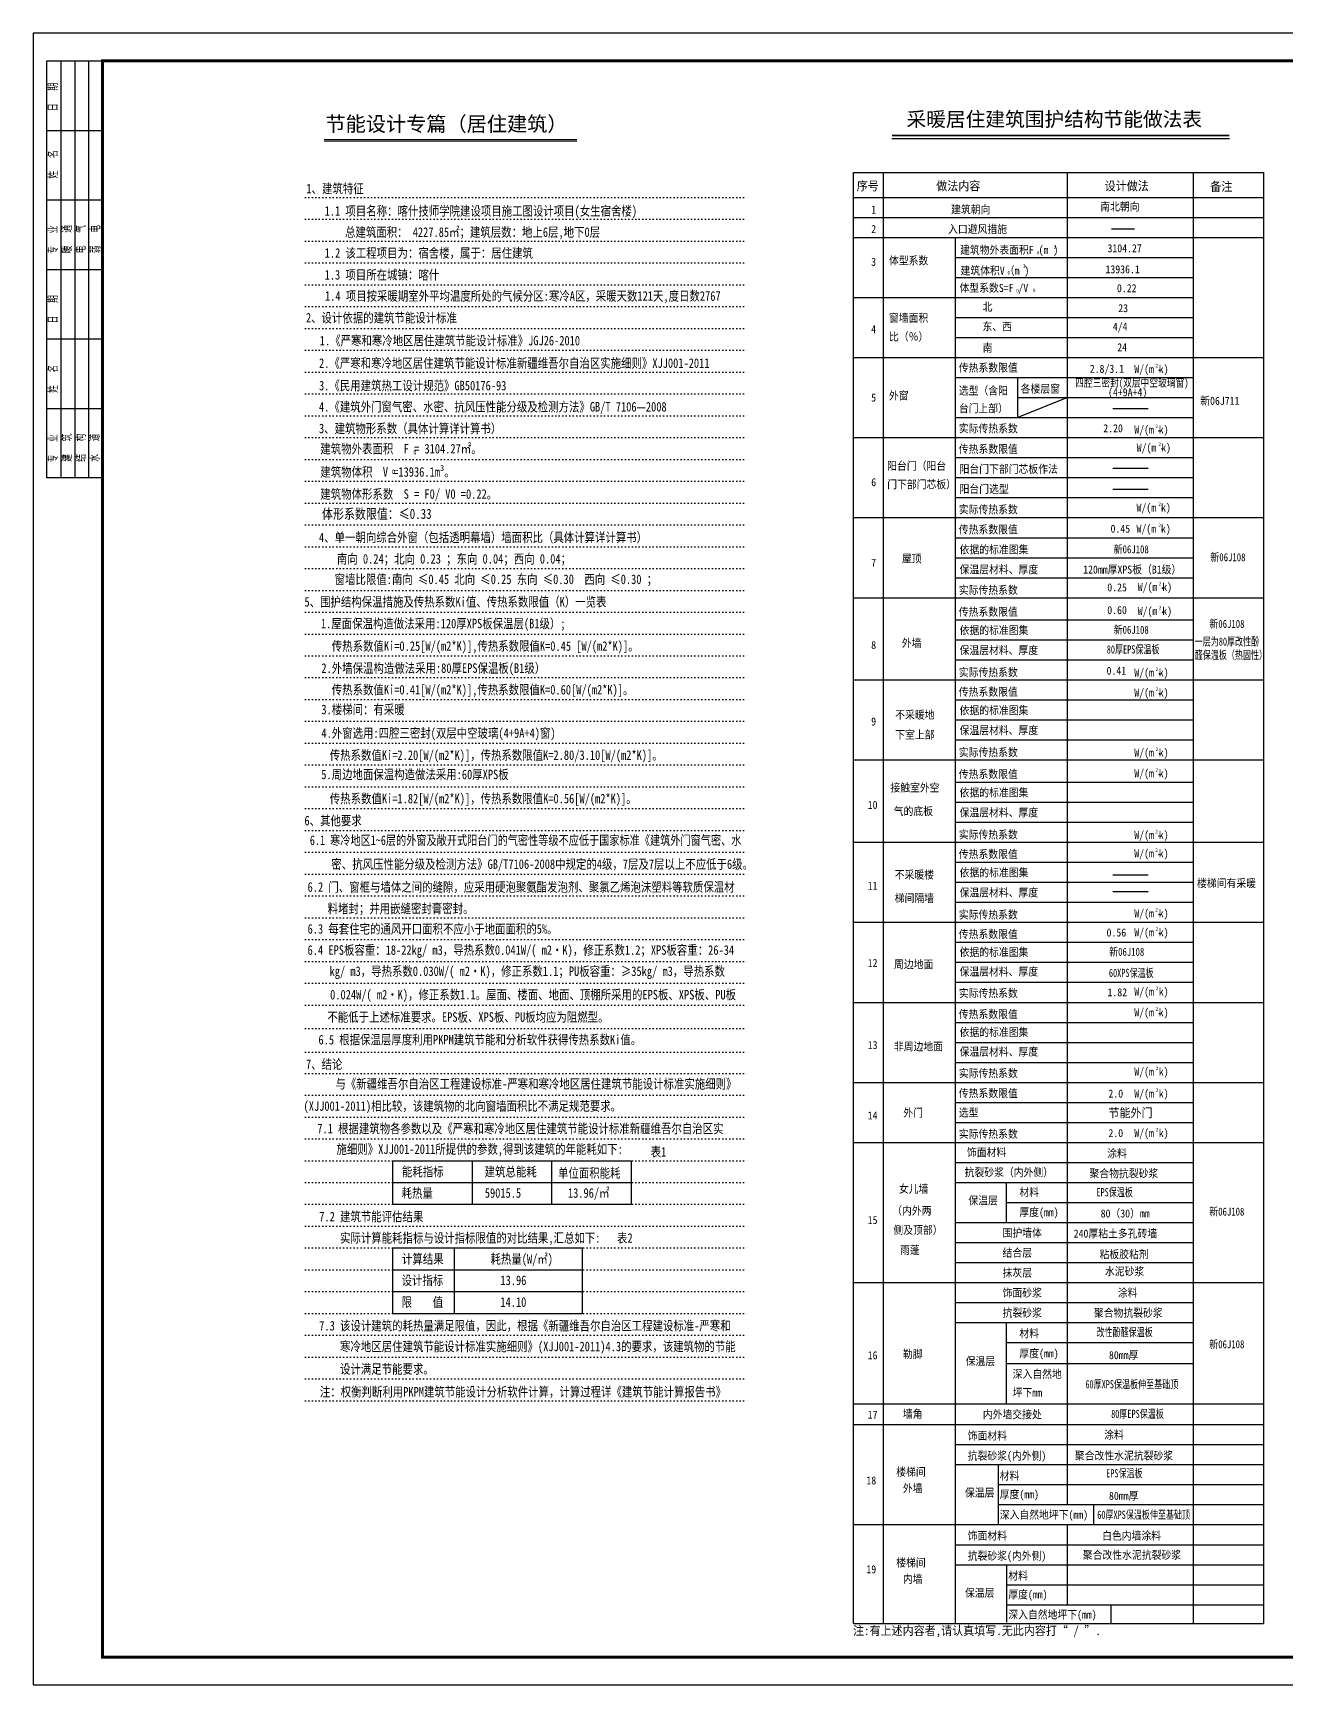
# Model space of a CAD drawing. Extents: x 30064 to 135164, y 17999 to 492668.
# Drawn here: x 30081 to 75181, y 259646 to 319046 of the extents above; entities that cross this region are included whole.
import ezdxf

# ---------------------------------------------------------------- set-up
doc = ezdxf.new("R2010")
doc.units = 0
doc.header["$LTSCALE"] = 1000
doc.header["$MEASUREMENT"] = 0
doc.linetypes.add('DOT2', pattern=[0.125, 0, -0.125])
for name, color, linetype in [('1', 7, 'Continuous'), ('PUB_DIM', 3, 'Continuous'), ('PUB_TEXT', 7, 'Continuous'), ('PUB_TITLE', 7, 'Continuous'), ('TWT_TITLE', 7, 'Continuous'), ('WINDOW', 4, 'Continuous'), ('看线', 3, 'Continuous')]:
    doc.layers.add(name, color=color, linetype=linetype)
doc.styles.add('FSZ', font='')
doc.styles.get("Standard").update_dxf_attribs({"font": 'gbenor.shx', "bigfont": 'gbcbig.shx'})
doc.styles.add('STYLE3', font='', dxfattribs={"width": 0.7})
doc.styles.get('FSZ').set_extended_font_data('SimSun')
doc.styles.get('STYLE3').set_extended_font_data('SimSun')

# ---------------------------------------------------------------- blocks, each defined once
blk = doc.blocks.new('$titleblk$00000094')
for p, q in [((-150, 20), (0, 20)), ((-150, 0), (-150, 20)), ((-125, 20), (-125, 0)), ((-100, 20), (-100, 0)), ((-75, 20), (-75, 0)), ((-50, 20), (-50, 0)), ((-25, 20), (-25, 0)), ((0, 20), (0, 0)), ((0, 15), (-150, 15)), ((0, 10), (-150, 10)), ((0, 5), (-150, 5))]:
    blk.add_line(p, q)
at = {"width": 0.8}
for s, p in [(' 专   业', (-145.93, 16)), (' 姓   名', (-120.93, 16)), (' 日   期', (-95.93, 16)), (' 专   业', (-70.93, 16)), (' 姓   名', (-43.85, 16)), (' 日   期', (-19.57, 16)), ('建   筑', (-144.19, 11)), ('暖   通', (-69.19, 11)), ('结   构', (-144.19, 6)), ('电   气', (-69.19, 6)), ('水   道', (-144.19, 1)), ('弱   电', (-69.19, 0.73))]:
    blk.add_text(s, height=3.5, rotation=0, dxfattribs=at).set_placement(p)

msp = doc.modelspace()

# ---------------------------------------------------------------- linework, layer by layer
at = {"color": 1}
msp.add_line((40548, 315174, 3377), (49645, 315174, 3377), dxfattribs=at)
at = {"color": 6}
msp.add_line((67293, 305937, 1060), (65504, 305218, 1060), dxfattribs=at)
for p, q in [((68914, 305545, 1060), (70191, 305545, 1060)), ((68914, 303402, 1060), (70191, 303402, 1060)), ((68914, 302645, 1060), (70191, 302645, 1060)), ((68914, 288776, 1060), (70191, 288776, 1060)), ((68914, 288174, 1060), (70191, 288174, 1060)), ((68851, 262530, -2696), (68851, 261858, -2696))]:
    msp.add_line(p, q)
at = {"ltscale": 1000}
for p, q in [((63255, 281312, -2696), (63255, 289948, -2696)), ((60674, 274114, -2696), (60674, 281312, -2696)), ((63255, 274114, -2696), (63255, 281312, -2696)), ((67293, 274114, -2696), (67293, 281312, -2696)), ((60674, 261858, -2696), (60674, 274114, -2696)), ((63255, 261858, -2696), (63255, 274114, -2696)), ((67293, 266130, -2696), (67293, 274114, -2696)), ((65095, 271955, -2696), (71805, 271955, -2696)), ((59588, 269760, -2696), (74340, 269760, -2696)), ((59588, 269009, -2696), (74340, 269009, -2696)), ((63255, 268289, -2696), (74340, 268289, -2696)), ((63255, 267570, -2696), (74340, 267570, -2696)), ((64788, 267570, -2696), (64788, 265410, -2696)), ((64788, 266850, -2696), (74340, 266850, -2696)), ((64788, 266130, -2696), (74340, 266130, -2696)), ((68240, 265410, -2696), (68240, 266130, -2696)), ((59588, 265410, -2696), (74340, 265410, -2696)), ((67293, 262530, -2696), (67293, 265410, -2696)), ((63255, 264690, -2696), (74340, 264690, -2696)), ((63255, 263970, -2696), (74340, 263970, -2696)), ((65095, 263970, -2696), (65095, 261901, -2696)), ((65095, 263250, -2696), (74340, 263250, -2696)), ((65095, 262530, -2696), (74340, 262530, -2696)), ((59588, 261858, -2696), (74340, 261858, -2696))]:
    msp.add_line(p, q, dxfattribs=at)
at = {"color": 1, "const_width": 35.4, "elevation": 3377}
msp.add_lwpolyline([(40545, 315221), (49650, 315221)], dxfattribs=at)
msp.add_lwpolyline([(68867, 312006), (69696, 312006)])
at = {"layer": '1', "color": 4, "linetype": 'DOT2'}
for p, q in [((39877, 313132), (55823, 313132)), ((39877, 312347), (55823, 312347)), ((39877, 311563), (55823, 311563)), ((39877, 310778), (55823, 310778)), ((39877, 309993), (55823, 309993)), ((39877, 309208), (55823, 309208)), ((39877, 308423), (55823, 308423)), ((39877, 307639), (55823, 307639)), ((39877, 306854), (55823, 306854)), ((39877, 306069), (55823, 306069)), ((39877, 305284), (55823, 305284)), ((39877, 304500), (55823, 304500)), ((39877, 303715), (55823, 303715)), ((39877, 302930), (55823, 302930)), ((39877, 302145), (55823, 302145)), ((39877, 301360), (55823, 301360)), ((39877, 300576), (55823, 300576)), ((39877, 299791), (55823, 299791)), ((39877, 299006), (55823, 299006)), ((39877, 298221), (55823, 298221)), ((39877, 297436), (55823, 297436)), ((39877, 296652), (55823, 296652)), ((39877, 295867), (55823, 295867)), ((39877, 295082), (55823, 295082)), ((39877, 294297), (55823, 294297)), ((39877, 293513), (55823, 293513)), ((39877, 292728), (55823, 292728)), ((39877, 291943), (55823, 291943)), ((39877, 291158), (55823, 291158)), ((39877, 291158), (55823, 291158)), ((39877, 290373), (55823, 290373)), ((39877, 290373), (55823, 290373)), ((39877, 289589), (55823, 289589)), ((39877, 288804), (55823, 288804)), ((39877, 288804), (55823, 288804)), ((39877, 288019), (55823, 288019)), ((39877, 287234), (55823, 287234)), ((39877, 286450), (55823, 286450)), ((39877, 285665), (55823, 285665)), ((39877, 284880), (55823, 284880)), ((39877, 284095), (55823, 284095)), ((39877, 283247), (55823, 283247)), ((39877, 282399), (55823, 282399)), ((39877, 281637), (55823, 281637)), ((39877, 280852), (55823, 280852)), ((39877, 280067), (55823, 280067)), ((39877, 280067), (55823, 280067)), ((39877, 279283), (55823, 279283)), ((39877, 278498), (55823, 278498)), ((39877, 277713), (55823, 277713)), ((39877, 277713), (55823, 277713)), ((39877, 276928), (55823, 276928)), ((39877, 276928), (55823, 276928)), ((39877, 276144), (55823, 276144)), ((39877, 275359), (55823, 275359)), ((39877, 274574), (55823, 274574)), ((39877, 273789), (55823, 273789)), ((39877, 273004), (55823, 273004)), ((39877, 273004), (55823, 273004)), ((39877, 272220), (55823, 272220)), ((39877, 271435), (55823, 271435)), ((39877, 270650), (55823, 270650)), ((39877, 269865), (55823, 269865))]:
    msp.add_line(p, q, dxfattribs=at)
at = {"layer": 'PUB_DIM'}
msp.add_line((65095, 269760, -2696), (65095, 272675, -2696), dxfattribs=at)
at = {"layer": 'PUB_TITLE'}
for p, q in [((60975, 315248, -30073), (73110, 315248, -30073)), ((59588, 314031, 1060), (74340, 314031, 1060)), ((59588, 298741, 1060), (59588, 314031, 1060)), ((60674, 298741, 1060), (60674, 314031, 1060)), ((67293, 298741, 1060), (67293, 314031, 1060)), ((71805, 314031, 1060), (71805, 298741, 1060)), ((71805, 314031, 1060), (71805, 298741, 1060)), ((74340, 314031, 1060), (74340, 298741, 1060)), ((74340, 314031, 1060), (74340, 298741, 1060)), ((59588, 313132, 1060), (74340, 313132, 1060)), ((59588, 312412, 1060), (74340, 312412, 1060)), ((59588, 311693, 1060), (74340, 311693, 1060)), ((63255, 310973, 1060), (71805, 310973, 1060)), ((63255, 310254, 1060), (71805, 310254, 1060)), ((59588, 309534, 1060), (71805, 309534, 1060)), ((59588, 307376, 1060), (74340, 307376, 1060)), ((59588, 304499, 1060), (74340, 304499, 1060)), ((59588, 301621, 1060), (74340, 301621, 1060)), ((59588, 298741, 1060), (74340, 298741, 1060)), ((59588, 295783, 1060), (59588, 298741, 1060)), ((60674, 295783, 1060), (60674, 298741, 1060)), ((67293, 295783, 1060), (67293, 298741, 1060)), ((71805, 298741, 1060), (71805, 295783, 1060)), ((74340, 298741, 1060), (74340, 295783, 1060)), ((71805, 298164, 1060), (71805, 295783, 1060)), ((74340, 298164, 1060), (74340, 295783, 1060)), ((59588, 292906, -792), (59588, 295783, 1060)), ((59588, 295783, -2696), (74340, 295783, -2696)), ((59588, 295783, -2696), (74340, 295783, -2696)), ((59588, 295783, -2696), (74340, 295783, -2696)), ((59588, 295783, 1060), (74340, 295783, 1060)), ((59588, 295783, 1060), (74340, 295783, 1060)), ((60674, 292906, -792), (60674, 295783, 1060)), ((67293, 292906, -792), (67293, 295783, 1060)), ((71805, 295783, 1060), (71805, 292906, -1056)), ((74340, 295783, 1060), (74340, 292906, -792)), ((59588, 292906, -2696), (74340, 292906, -2696)), ((59588, 289948, -2696), (59588, 292906, -792)), ((60674, 289948, -2696), (60674, 292906, -792)), ((67293, 289948, -2696), (67293, 292906, -792)), ((71805, 292906, -1056), (71805, 290676, -2696)), ((74340, 292906, -792), (74340, 289948, -2696)), ((71805, 292106, -2696), (71805, 289948, -2696)), ((74340, 291573, -2696), (74340, 289948, -2696)), ((59588, 289948, -2696), (74340, 289948, -2696)), ((59588, 289948, -2696), (74340, 289948, -2696)), ((59588, 289948, -2696), (74340, 289948, -2696)), ((59588, 281312, -2696), (59588, 289948, -2696)), ((59588, 289948, -2696), (74340, 289948, -2696)), ((60674, 281312, -2696), (60674, 289948, -2696)), ((63255, 287071, -2696), (63255, 289948, -2696)), ((67293, 281312, -2696), (67293, 289948, -2696)), ((71805, 289948, -2696), (71805, 287071, -2696)), ((71805, 289948, -2696), (71805, 281312, -2696)), ((74340, 289948, -2696), (74340, 281312, -2696)), ((59588, 287071, -2696), (74340, 287071, -2696)), ((59588, 287071, -2696), (74340, 287071, -2696)), ((59588, 287071, -2696), (74340, 287071, -2696)), ((59588, 287071, -2696), (74340, 287071, -2696)), ((59588, 284191, -2696), (74340, 284191, -2696)), ((59588, 281312, -2696), (74340, 281312, -2696)), ((59588, 274114, -2696), (59588, 281312, -2696)), ((59588, 281312, -2696), (74340, 281312, -2696)), ((59588, 281312, -2696), (74340, 281312, -2696)), ((59588, 281312, -2696), (74340, 281312, -2696)), ((59588, 281312, -2696), (74340, 281312, -2696)), ((59588, 281312, -2696), (74340, 281312, -2696)), ((59588, 281312, -2696), (74340, 281312, -2696)), ((59588, 281312, -2696), (74340, 281312, -2696)), ((59588, 281312, -2696), (74340, 281312, -2696)), ((59588, 281312, -2696), (74340, 281312, -2696)), ((71805, 281312, -2696), (71805, 274114, -2696)), ((74340, 281312, -2696), (74340, 274114, -2696)), ((59588, 279153, -2696), (74340, 279153, -2696)), ((59588, 274114, -2696), (74340, 274114, -2696)), ((59588, 274114, -2696), (74340, 274114, -2696)), ((59588, 261858, -2696), (59588, 274114, -2696)), ((71805, 274114, -2696), (71805, 261858, -2696)), ((74340, 274114, -2696), (74340, 261858, -2696))]:
    msp.add_line(p, q, dxfattribs=at)
at = {"layer": 'PUB_TITLE', "color": 1}
for p, q in [((43014, 278498), (51589, 278498)), ((43014, 278498), (43014, 276928)), ((45872, 278498), (45872, 276928)), ((48731, 278498), (48731, 276928)), ((51589, 278498), (51589, 276928)), ((43014, 277713), (51589, 277713)), ((43014, 276928), (51589, 276928)), ((43014, 275359), (49834, 275359)), ((43014, 275359), (43014, 273004)), ((45224, 275359), (45224, 273004)), ((49834, 275359), (49834, 273004)), ((43014, 274574), (49834, 274574)), ((43014, 273789), (49834, 273789)), ((43014, 273004), (49834, 273004))]:
    msp.add_line(p, q, dxfattribs=at)
at = {"layer": 'PUB_TITLE', "const_width": 69.2, "elevation": -30073}
msp.add_lwpolyline([(60975, 315362), (73110, 315362)], dxfattribs=at)
at = {"layer": 'TWT_TITLE'}
msp.add_lwpolyline([(30081, 259646), (114181, 259646), (114181, 319046), (30081, 319046)], close=True, dxfattribs=at)
at = {"layer": 'TWT_TITLE', "const_width": 100}
msp.add_lwpolyline([(32581, 260646), (113181, 260646), (113181, 318046), (32581, 318046)], close=True, dxfattribs=at)
at = {"layer": '看线', "color": 3}
for p, q in [((63255, 301004, 1060), (63255, 311693, 1060)), ((63255, 308815, 1060), (71805, 308815, 1060)), ((63255, 308095, 1060), (71805, 308095, 1060)), ((63255, 306657, 1060), (71805, 306657, 1060)), ((65504, 305218, 1060), (65504, 306657, 1060)), ((65504, 305937, 1060), (71805, 305937, 1060)), ((63255, 305218, 1060), (71805, 305218, 1060)), ((63255, 303779, 1060), (71805, 303779, 1060)), ((63255, 303060, 1060), (71805, 303060, 1060)), ((63255, 302340, 1060), (71805, 302340, 1060)), ((63255, 298741, 1060), (63255, 301004, 1060)), ((63255, 300899, 1060), (71805, 300899, 1060)), ((63255, 300180, 1060), (71805, 300180, 1060)), ((63255, 299460, 1060), (71805, 299460, 1060)), ((63255, 298741, 1060), (71805, 298741, 1060)), ((63255, 295783, 1060), (63255, 298741, 1060)), ((63255, 297942, 1060), (71805, 297942, 1060)), ((63255, 297222, 1060), (71805, 297222, 1060)), ((63255, 296503, 1060), (71805, 296503, 1060)), ((63255, 292906, -2696), (63255, 295783, -2696)), ((63255, 295064, -2696), (71805, 295064, -2696)), ((63255, 294345, -2696), (71805, 294345, -2696)), ((63255, 293625, -2696), (71805, 293625, -2696)), ((59588, 292906, -2696), (74340, 292906, -2696)), ((59588, 292906, -2696), (74340, 292906, -2696)), ((63255, 289948, -2696), (63255, 292906, -2696)), ((63255, 292106, -2696), (71805, 292106, -2696)), ((63255, 291387, -2696), (71805, 291387, -2696)), ((63255, 290667, -2696), (71805, 290667, -2696)), ((63255, 289229, -2696), (71805, 289229, -2696)), ((63255, 288509, -2696), (71805, 288509, -2696)), ((63255, 287790, -2696), (71805, 287790, -2696)), ((63255, 286351, -2696), (71805, 286351, -2696)), ((63255, 285631, -2696), (71805, 285631, -2696)), ((63255, 284911, -2696), (71805, 284911, -2696)), ((63255, 283472, -2696), (71805, 283472, -2696)), ((63255, 282752, -2696), (71805, 282752, -2696)), ((63255, 282032, -2696), (71805, 282032, -2696)), ((63255, 280592, -2696), (71805, 280592, -2696)), ((63255, 279873, -2696), (71805, 279873, -2696)), ((63255, 278433, -2696), (71805, 278433, -2696)), ((63255, 277713, -2696), (71805, 277713, -2696)), ((65095, 276274, -2696), (65095, 277713, -2696)), ((65095, 276993, -2696), (71805, 276993, -2696)), ((63255, 276274, -2696), (71805, 276274, -2696)), ((63255, 275554, -2696), (71805, 275554, -2696)), ((63255, 274834, -2696), (71805, 274834, -2696)), ((63255, 273394, -2696), (71805, 273394, -2696)), ((63255, 272675, -2696), (71805, 272675, -2696)), ((65095, 271200, -2696), (71805, 271200, -2696))]:
    msp.add_line(p, q, dxfattribs=at)

# ---------------------------------------------------------------- block references
at = {"layer": 'TWT_TITLE', "xscale": 100, "yscale": 100, "zscale": 100, "rotation": 90}
msp.add_blockref('$titleblk$00000094', (32581, 318046), dxfattribs=at)

# ---------------------------------------------------------------- texts
at = {"color": 7, "style": 'FSZ'}
for s, height, p in [('节能设计专篇（居住建筑）', 531.69, (40600, 315512, 3377)), ('采暖居住建筑围护结构节能做法表', 519.68, (61496, 315688, -17271))]:
    msp.add_text(s, height=height, dxfattribs=at).set_placement(p)
at = {"ltscale": 1000, "style": 'STYLE3'}
for s, height, width, p in [('序号', 323.8, 0.9, (59707, 313387, 1060)), ('做法内容', 323.8, 0.9, (62564, 313387, 1060)), ('设计做法', 323.8, 0.9, (68623, 313387, 1060)), ('备注', 323.8, 0.9, (72421, 313365, 1060)), ('1', 288, 0.9, (60227, 312549, 1060)), ('建筑朝向', 287.8, 0.9, (63100, 312557, 1060)), ('南北朝向', 287.8, 0.9, (68468, 312659, 1060)), ('2', 288, 0.9, (60227, 311855, 1060)), ('入口避风措施', 287.8, 0.9, (62992, 311850, 1060)), ('建筑物外表面积F (m )', 287.83, 0.9, (63423, 311103, 1060)), ('3', 288, 0.9, (60227, 310675, 1060)), ('体型系数', 287.8, 0.9, (60867, 310720, 1060)), ('建筑体积V（m )', 287.8, 0.9, (63440, 310358, 1060)), ('体型系数S=F /V', 287.8, 0.9, (63404, 309736, 1060)), ('窗墙面积', 287.8, 0.9, (60867, 308657, 1060)), ('北', 288, 0.9, (64235, 309055, 1060)), ('4', 288, 0.9, (60227, 308253, 1060)), ('比（％）', 287.8, 0.9, (60867, 307984, 1060)), ('东、西', 287.8, 0.9, (64230, 308348, 1060)), ('南', 288, 0.9, (64235, 307582, 1060)), ('传热系数限值', 287.8, 0.9, (63379, 306866, 1060)), ('W/(m k)', 287.8, 0.9, (69690, 306817, 1060)), ('5', 288, 0.9, (60227, 305793, 1060)), ('外窗', 287.8, 0.9, (60867, 305865, 1060)), ('选型（含阳', 287.8, 0.9, (63379, 306042, 1060)), ('各楼层窗', 287.8, 0.9, (65603, 306110, 1060)), ('(4+9A+4)', 287.8, 0.9, (68746, 305985, 29863)), ('新06J711', 287.8, 0.9, (72061, 305677, 29863)), ('台门上部）', 287.8, 0.9, (63379, 305407, 1060)), ('实际传热系数', 287.8, 0.9, (63379, 304681, 1060)), ('W/(m k)', 287.8, 0.9, (69690, 304637, 1060)), ('传热系数限值', 287.8, 0.9, (63379, 303944, 1060)), ('W/(m k)', 287.8, 0.9, (69776, 303993, 1060)), ('阳台门（阳台', 287.8, 0.9, (60803, 303336, 3941)), ('阳台门下部门芯板作法', 287.8, 0.9, (63406, 303225, 1060)), ('6', 288, 0.9, (60227, 302751, 1060)), ('门下部门芯板）', 287.8, 0.9, (60803, 302672, 3941)), ('阳台门选型', 287.8, 0.9, (63406, 302506, 1060)), ('实际传热系数', 287.8, 0.9, (63379, 301768, 1060)), ('W/(m k)', 287.8, 0.9, (69769, 301838, 1060)), ('传热系数限值', 287.8, 0.9, (63379, 301048, 1060)), ('W/(m k)', 287.8, 0.9, (69769, 301076, 1060)), ('依据的标准图集', 287.8, 0.9, (63406, 300330, 1060)), ('新06J108', 287.8, 0.8, (68947, 300338, 1060)), ('7', 288, 0.9, (60227, 299856, 1060)), ('屋顶', 287.8, 0.9, (61330, 300007, 1060)), ('新06J108', 287.8, 0.8, (72425, 300053, 1060)), ('保温层材料、厚度', 287.8, 0.9, (63406, 299611, 1060)), ('120mm厚XPS板（B1级）', 287.83, 0.9, (67851, 299610, 1060)), ('实际传热系数', 287.8, 0.9, (63379, 298872, 1060)), ('W/(m k)', 287.8, 0.9, (69814, 298983, 1060)), ('传热系数限值', 287.8, 0.9, (63379, 298088, 1060)), ('W/(m k)', 287.8, 0.9, (69814, 298116, 1060)), ('依据的标准图集', 287.8, 0.9, (63406, 297427, 1060)), ('新06J108', 287.8, 0.8, (68947, 297444, 1060)), ('新06J108', 287.8, 0.8, (72390, 297657, 1060)), ('8', 288, 0.9, (60227, 296896, 1060)), ('外墙', 287.8, 0.9, (61330, 296969, 1060)), ('保温层材料、厚度', 287.8, 0.9, (63406, 296708, 1060)), ('实际传热系数', 287.8, 0.9, (63379, 295912, 1060)), ('W/(m k)', 287.8, 0.9, (69690, 295904, 1060)), ('传热系数限值', 287.8, 0.9, (63379, 295211, -2696)), ('W/(m k)', 287.8, 0.9, (69690, 295184, 1060)), ('不采暖地', 287.8, 0.9, (61091, 294387, -2696)), ('依据的标准图集', 287.8, 0.9, (63406, 294549, -2696)), ('9', 288, 0.9, (60227, 294145, -2696)), ('保温层材料、厚度', 287.8, 0.9, (63406, 293830, -2696)), ('下室上部', 287.8, 0.9, (61091, 293671, -2696)), ('实际传热系数', 287.8, 0.9, (63379, 293035, -2696)), ('W/(m k)', 287.8, 0.9, (69690, 293026, -2696)), ('传热系数限值', 287.8, 0.9, (63379, 292253, -2696)), ('W/(m k)', 287.8, 0.9, (69690, 292280, -2696)), ('接触室外空', 287.8, 0.9, (60918, 291767, -2696)), ('依据的标准图集', 287.8, 0.9, (63406, 291592, -2696)), ('10', 287.8, 0.9, (60102, 291149, -2696)), ('气的底板', 287.8, 0.9, (61038, 290922, -2696)), ('保温层材料、厚度', 287.8, 0.9, (63406, 290872, -2696)), ('实际传热系数', 287.8, 0.9, (63379, 290077, -2696)), ('W/(m k)', 287.8, 0.9, (69690, 290068, -2696)), ('传热系数限值', 287.8, 0.9, (63379, 289376, -2696)), ('W/(m k)', 287.8, 0.9, (69690, 289400, -2696)), ('不采暖楼', 287.8, 0.9, (61073, 288637, -2696)), ('依据的标准图集', 287.8, 0.9, (63406, 288714, -2696)), ('11', 287.8, 0.9, (60102, 288243, -2696)), ('梯间隔墙', 287.8, 0.9, (61073, 287793, -2696)), ('保温层材料、厚度', 287.8, 0.9, (63406, 287995, -2696)), ('楼梯间有采暖', 287.8, 0.9, (71945, 288330, 1060)), ('实际传热系数', 287.8, 0.9, (63379, 287199, -2696)), ('W/(m k)', 287.8, 0.9, (69690, 287248, -2696)), ('传热系数限值', 287.8, 0.9, (63379, 286498, -2696)), ('W/(m k)', 287.8, 0.9, (69690, 286563, -2696)), ('12', 287.8, 0.9, (60102, 285462, -2696)), ('周边地面', 287.8, 0.9, (61048, 285415, -2696)), ('依据的标准图集', 287.8, 0.9, (63406, 285854, -2696)), ('新06J108', 287.8, 0.8, (68786, 285865, 1060)), ('保温层材料、厚度', 287.8, 0.9, (63406, 285152, -2696)), ('实际传热系数', 287.8, 0.9, (63379, 284375, -2696)), ('W/(m k)', 287.8, 0.9, (69690, 284432, -2696)), ('传热系数限值', 287.8, 0.9, (63379, 283619, -2696)), ('W/(m k)', 287.8, 0.9, (69690, 283683, -2696)), ('13', 287.8, 0.9, (60102, 282513, -2696)), ('非周边地面', 287.8, 0.9, (61044, 282460, -2696)), ('依据的标准图集', 287.8, 0.9, (63406, 282975, -2696)), ('保温层材料、厚度', 287.8, 0.9, (63406, 282273, -2696)), ('实际传热系数', 287.8, 0.9, (63379, 281495, -2696)), ('W/(m k)', 287.8, 0.9, (69690, 281552, -2696)), ('传热系数限值', 287.8, 0.9, (63379, 280777, -2696)), ('W/(m k)', 287.8, 0.9, (69690, 280767, -2696)), ('外门', 287.8, 0.9, (61381, 280076, -2696)), ('选型', 287.8, 0.9, (63379, 280085, -2696)), ('节能外门', 323.8, 0.9, (68759, 280059, -2696)), ('14', 287.8, 0.9, (60102, 279982, -2696)), ('实际传热系数', 287.8, 0.9, (63379, 279314, -2696)), ('W/(m k)', 287.8, 0.9, (69690, 279347, -2696)), ('饰面材料', 287.8, 0.9, (63671, 278656, -2696)), ('涂料', 287.8, 0.9, (68715, 278616, -2696)), ('抗裂砂浆（内外侧）', 287.8, 0.9, (63588, 277936, -2696)), ('聚合物抗裂砂浆', 287.8, 0.9, (68078, 277896, -2696)), ('女儿墙', 287.8, 0.9, (61224, 277340, -2696)), ('材料', 287.8, 0.9, (65557, 277219, -2696)), ('（内外两', 287.8, 0.9, (60982, 276555, -2696)), ('保温层', 287.8, 0.9, (63722, 276921, -2696)), ('厚度(mm)', 287.8, 0.9, (65557, 276499, -2696)), ('新06J108', 287.8, 0.8, (72386, 276523, 1060)), ('15', 287.8, 0.9, (60102, 276220, -2696)), ('侧及顶部）', 287.8, 0.9, (61026, 275861, -2696)), ('围护墙体', 287.8, 0.9, (64953, 275761, -2696)), ('240厚粘土多孔砖墙', 287.8, 0.9, (67510, 275733, -2696)), ('雨蓬', 287.8, 0.9, (61265, 275139, -2696)), ('结合层', 287.8, 0.9, (64953, 275041, -2696)), ('粘板胶粘剂', 287.8, 0.9, (68439, 274989, -2696)), ('抹灰层', 287.8, 0.9, (64953, 274322, -2696)), ('水泥砂浆', 287.8, 0.9, (68634, 274373, -2696)), ('饰面砂浆', 287.8, 0.9, (64953, 273602, -2696)), ('涂料', 287.8, 0.9, (69099, 273602, -6416)), ('抗裂砂浆', 287.8, 0.9, (64953, 272882, -2696)), ('聚合物抗裂砂浆', 287.8, 0.9, (68237, 272882, -6416)), ('材料', 287.8, 0.9, (65557, 272143, -2696)), ('新06J108', 287.8, 0.8, (72386, 271753, 1060)), ('16', 287.8, 0.9, (60102, 271357, -2696)), ('勒脚', 287.8, 0.9, (61367, 271396, -2696)), ('保温层', 287.8, 0.9, (63627, 271145, -2696)), ('厚度(mm)', 287.8, 0.9, (65557, 271423, -2696)), ('深入自然地', 287.8, 0.9, (65316, 270682, -2696)), ('坪下mm', 287.8, 0.9, (65316, 270014, -2696)), ('17', 287.8, 0.9, (60102, 269222, -2696)), ('墙角', 287.8, 0.9, (61367, 269248, -2696)), ('内外墙交接处', 287.8, 0.9, (64243, 269230, -2696)), ('饰面材料', 287.8, 0.9, (63698, 268467, -5044)), ('涂料', 287.8, 0.9, (68606, 268497, -6416)), ('抗裂砂浆(内外侧)', 287.8, 0.9, (63698, 267743, -5044)), ('聚合改性水泥抗裂砂浆', 287.8, 0.9, (67551, 267747, -5044)), ('楼梯间', 287.8, 0.9, (61128, 267163, -5044)), ('材料', 287.8, 0.9, (64850, 267027, -5044)), ('18', 287.8, 0.9, (60054, 266857, -5044)), ('外墙', 287.8, 0.9, (61366, 266575, -5044)), ('保温层', 287.8, 0.9, (63599, 266416, -5044)), ('厚度(mm)', 287.8, 0.9, (64850, 266355, -5044)), ('深入自然地坪下(mm)', 287.83, 0.9, (64850, 265623, -5044)), ('饰面材料', 287.8, 0.9, (63698, 264868, -5044)), ('白色内墙涂料', 287.8, 0.9, (68532, 264868, -5044)), ('抗裂砂浆(内外侧)', 287.8, 0.9, (63698, 264144, -5044)), ('聚合改性水泥抗裂砂浆', 287.8, 0.9, (67838, 264175, -5044)), ('19', 287.8, 0.9, (60054, 263662, -5044)), ('楼梯间', 287.8, 0.9, (61128, 263900, -5044)), ('材料', 287.8, 0.9, (65157, 263428, -5044)), ('内墙', 287.8, 0.9, (61366, 263312, -5044)), ('保温层', 287.8, 0.9, (63599, 262816, -5044)), ('厚度(mm)', 287.8, 0.9, (65157, 262755, -5044)), ('深入自然地坪下(mm)', 287.83, 0.9, (65157, 262031, -5044))]:
    msp.add_text(s, height=height, dxfattribs=dict(at, width=width)).set_placement(p)
at = {"color": 1, "ltscale": 1000, "style": 'STYLE3'}
for s, height, width, p in [('3104.27', 287.8, 0.9, (68726, 311163, 1060)), ('13936.1', 287.8, 0.9, (68653, 310406, 1060)), ('0.22', 287.8, 0.9, (69065, 309727, 1060)), ('23', 287.8, 0.9, (69113, 309009, 1060)), ('4/4', 287.8, 0.9, (68917, 308344, 1060)), ('24', 287.8, 0.9, (69077, 307603, 1060)), ('2.8/3.1', 287.8, 0.9, (68088, 306828, 1060)), ('四腔三密封(双层中空玻璃窗)', 287.83, 0.78, (67564, 306327, 1060)), ('2.20', 287.8, 0.9, (68574, 304690, 1060)), ('0.45', 287.8, 0.9, (68836, 301079, 1060)), ('0.25', 287.8, 0.9, (68718, 298969, 1060)), ('0.60', 287.8, 0.9, (68718, 298151, 1060)), ('0.41', 287.8, 0.9, (68692, 295972, 1060)), ('0.56', 287.8, 0.9, (68692, 286558, 1060)), ('1.82', 287.8, 0.9, (68725, 284409, 1060)), ('2.0', 287.8, 0.9, (68759, 280767, -2696)), ('2.0', 287.8, 0.9, (68759, 279347, -2696)), ('80（30）mm', 287.8, 0.9, (68480, 276457, -2696)), ('80mm厚', 287.8, 0.9, (68779, 271363, -6416)), ('80mm厚', 287.8, 0.9, (68779, 266303, -10172))]:
    msp.add_text(s, height=height, dxfattribs=dict(at, width=width)).set_placement(p)
at = {"layer": 'PUB_TEXT', "style": 'STYLE3', "width": 0.7}
for s, p in [('80厚EPS保温板', (68701, 296734)), ('一层为80厚改性酚', (71863, 297018)), ('醛保温板（热固性）', (71863, 296533)), ('60XPS保温板', (68778, 285103)), ('EPS保温板', (68329, 277216)), ('改性酚醛保温板', (68329, 272183)), ('60厚XPS保温板伸至基础顶', (67932, 270311)), ('80厚EPS保温板', (68858, 269247)), ('EPS保温板', (68678, 267110)), ('60厚XPS保温板伸至基础顶', (68357, 265619, -2696))]:
    msp.add_text(s, height=295, dxfattribs=at).set_placement(p)
at = {"layer": 'WINDOW', "style": 'STYLE3'}
for s, height, width, p in [('1、建筑特征', 343.3, 0.8, (39914, 313281)), ('1.1 项目名称：喀什技师学院建设项目施工图设计项目(女生宿舍楼)', 343.34, 0.8, (40569, 312477)), (' 总建筑面积： 4227.85㎡；建筑层数：地上6层,地下0层', 343.34, 0.8, (41116, 311716)), ('1.2 该工程项目为：宿舍楼，属于：居住建筑', 343.34, 0.8, (40569, 310965)), ('1.3 项目所在城镇：喀什', 343.34, 0.8, (40569, 310181)), ('1.4 项目按采暖期室外平均温度所处的气候分区:寒冷A区，采暖天数121天,度日数2767', 343.34, 0.8, (40582, 309419, 3377)), ('2、设计依据的建筑节能设计标准', 343.34, 0.8, (39897, 308638)), ('1.《严寒和寒冷地区居住建筑节能设计标准》JGJ26-2010', 343.34, 0.8, (40395, 307815)), ('2.《严寒和寒冷地区居住建筑节能设计标准新疆维吾尔自治区实施细则》XJJ001-2011           ', 343.34, 0.8, (40367, 307006)), ('3.《民用建筑热工设计规范》GB50176-93', 343.34, 0.8, (40367, 306197)), ('4.《建筑外门窗气密、水密、抗风压性能分级及检测方法》GB/T 7106—2008 ', 343.34, 0.8, (40367, 305436)), ('3、建筑物形系数（具体计算详计算书）', 343.34, 0.8, (40366, 304656)), ('建筑物外表面积  F = 3104.27㎡。', 343.34, 0.8, (40415, 303927)), ('建筑物体积  V =13936.1m³。', 343.34, 0.8, (40415, 303092)), ('建筑物体形系数  S = F0/ V0 =0.22。', 343.34, 0.8, (40415, 302298)), ('体形系数限值：≤0.33', 361.36, 0.8, (40475, 301576)), ('4、单一朝向综合外窗（包括透明幕墙）墙面积比（具体计算详计算书）', 343.34, 0.8, (40366, 300740)), ('南向 0.24；北向 0.23 ；东向 0.04；西向 0.04；', 343.34, 0.8, (41010, 299967)), ('窗墙比限值:南向 ≤0.45 北向 ≤0.25 东向 ≤0.30  西向 ≤0.30 ；', 343.34, 0.8, (40929, 299231)), ('5、围护结构保温措施及传热系数Ki值、传热系数限值（K）一览表', 343.34, 0.8, (39843, 298422)), ('1.屋面保温构造做法采用:120厚XPS板保温层(B1级）;', 343.34, 0.8, (40435, 297641)), ('  传热系数值Ki=0.25[W/(m2*K)],传热系数限值K=0.45 [W/(m2*K)]。', 343.34, 0.8, (40452, 296832)), ('2.外墙保温构造做法采用:80厚EPS保温板(B1级）', 343.34, 0.8, (40452, 296039)), ('  传热系数值Ki=0.41[W/(m2*K)],传热系数限值K=0.60[W/(m2*K)]。', 343.34, 0.8, (40452, 295262)), ('3.楼梯间：有采暖', 343.3, 0.8, (40452, 294551)), ('4.外窗选用:四腔三密封(双层中空玻璃(4+9A+4)窗)', 343.34, 0.8, (40452, 293703)), ('  传热系数值Ki=2.20[W/(m2*K)]，传热系数限值K=2.80/3.10[W/(m2*K)]。', 343.34, 0.8, (40380, 292909)), ('5.周边地面保温构造做法采用:60厚XPS板', 343.34, 0.8, (40448, 292216)), ('  传热系数值Ki=1.82[W/(m2*K)]，传热系数限值K=0.56[W/(m2*K)]。', 343.34, 0.8, (40381, 291347)), ('6、其他要求', 343.3, 0.8, (39843, 290555)), ('   6.1 寒冷地区1~6层的外窗及敞开式阳台门的气密性等级不应低于国家标准《建筑外门窗气密、水', 343.34, 0.78, (39490, 289850)), ('密、抗风压性能分级及检测方法》GB/T7106-2008中规定的4级，7层及7层以上不应低于6级。', 343.34, 0.8, (40810, 288990)), ('6.2 门、窗框与墙体之间的缝隙，应采用硬泡聚氨酯发泡剂、聚氯乙烯泡沫塑料等软质保温材', 343.34, 0.8, (39956, 288167)), ('   料堵封；并用嵌缝密封膏密封。', 343.34, 0.8, (40116, 287394)), ('6.3 每套住宅的通风开口面积不应小于地面面积的5%%%。', 343.34, 0.8, (39956, 286660)), ('6.4 EPS板容重：18-22kg/ m3，导热系数0.041W/( m2•K)，修正系数1.2；XPS板容重：26-34', 343.34, 0.8, (39956, 285901)), ('kg/ m3，导热系数0.030W/( m2•K)，修正系数1.1；PU板容重：≥35kg/ m3，导热系数', 343.34, 0.8, (40746, 285140)), ('0.024W/( m2•K)，修正系数1.1。屋面、楼面、地面、顶棚所采用的EPS板、XPS板、PU板', 343.34, 0.8, (40766, 284296)), ('不能低于上述标准要求。EPS板、XPS板、PU板均应为阻燃型。', 343.34, 0.8, (40667, 283492)), ('6.5 根据保温层厚度利用PKPM建筑节能和分析软件获得传热系数Ki值。 ', 343.34, 0.8, (40347, 282677)), (' 7、结论', 343.3, 0.8, (39711, 281794)), ('与《新疆维吾尔自治区工程建设标准-严寒和寒冷地区居住建筑节能设计标准实施细则》', 343.34, 0.8, (40957, 281089)), ('(XJJ001-2011)相比较，该建筑物的北向窗墙面积比不满足规范要求。', 343.34, 0.8, (39811, 280291)), ('7.1 根据建筑物各参数以及《严寒和寒冷地区居住建筑节能设计标准新疆维吾尔自治区实', 343.34, 0.8, (40305, 279482)), ('    施细则》XJJ001-2011所提供的参数,得到该建筑的年能耗如下: ', 343.34, 0.8, (40249, 278743)), ('表1', 343.3, 0.8, (52293, 278644)), ('能耗指标', 343.3, 0.8, (43350, 277931)), ('建筑总能耗', 343.3, 0.8, (46323, 277931)), ('单位面积能耗', 343.3, 0.8, (48962, 277884)), ('耗热量          59015.5         13.96/㎡', 343.34, 0.8, (43337, 277165)), ('7.2 建筑节能评估结果 ', 343.34, 0.8, (40375, 276315)), ('实际计算能耗指标与设计指标限值的对比结果,汇总如下: ', 343.34, 0.8, (41123, 275550)), ('表2', 343.3, 0.8, (51086, 275547)), ('计算结果', 343.3, 0.8, (43350, 274792)), ('耗热量(W/㎡)', 343.3, 0.8, (46535, 274792)), ('设计指标           13.96', 343.34, 0.8, (43337, 274025)), ('限    值           14.10', 343.34, 0.8, (43337, 273242)), ('7.3 该设计建筑的耗热量满足限值，因此，根据《新疆维吾尔自治区工程建设标准-严寒和', 343.34, 0.8, (40375, 272393)), ('寒冷地区居住建筑节能设计标准实施细则》(XJJ001-2011)4.3的要求，该建筑物的节能', 343.34, 0.8, (41123, 271647)), ('设计满足节能要求。', 343.3, 0.8, (41123, 270835)), ('注：权衡判断利用PKPM建筑节能设计分析软件计算，计算过程详《建筑节能计算报告书》', 343.34, 0.8, (40397, 270016))]:
    msp.add_text(s, height=height, dxfattribs=dict(at, width=width)).set_placement(p)
at = {"layer": 'WINDOW', "color": 1, "style": 'STYLE3', "width": 0.8}
for p in [(43759, 303884), (42988, 303185)]:
    msp.add_text('0', height=172, dxfattribs=at).set_placement(p)
at = {"layer": '看线', "color": 3, "style": 'STYLE3', "width": 0.9}
for s, height, p in [('2', 128, (66796, 311286, 1060)), ('3', 128, (65690, 310603, 1060)), ('0', 128, (66185, 311089, 1060)), ('0', 128, (65127, 310362, 1060)), ('0', 128, (65444, 309715, 1060)), ('0', 128, (66044, 309732, 1060)), ('2', 128, (70452, 307019, 1060)), ('.', 321, (70486, 306894, 1060)), ('2', 128, (70446, 304839, 1060)), ('.', 321, (70479, 304714, 1060)), ('2', 128, (70555, 304194, 1060)), ('.', 321, (70589, 304070, 1060)), ('2', 128, (70555, 302040, 1060)), ('.', 321, (70589, 301916, 1060)), ('2', 128, (70555, 301278, 1060)), ('.', 321, (70589, 301153, 1060)), ('2', 128, (70569, 299185, 1060)), ('.', 321, (70603, 299060, 1060)), ('2', 128, (70569, 298318, 1060)), ('.', 321, (70603, 298193, 1060)), ('2', 128, (70456, 296105, 1060)), ('.', 321, (70490, 295981, 1060)), ('2', 128, (70456, 295386, 1060)), ('.', 321, (70490, 295261, 1060)), ('2', 128, (70456, 293228, -2696)), ('.', 321, (70490, 293103, -2696)), ('2', 128, (70450, 292482, -2696)), ('.', 321, (70484, 292358, -2696)), ('2', 128, (70443, 290270, -2696)), ('.', 321, (70477, 290145, -2696)), ('2', 128, (70443, 289602, -2696)), ('.', 321, (70477, 289479, -2696)), ('2', 128, (70443, 287450, -2696)), ('.', 321, (70477, 287325, -2696)), ('2', 128, (70454, 286765, -2696)), ('.', 321, (70488, 286640, -2696)), ('2', 128, (70463, 284633, -2696)), ('2', 128, (70454, 283885, -2696)), ('.', 321, (70488, 283761, -2696)), ('2', 128, (70463, 281754, -2696)), ('2', 128, (70463, 280969, -2696)), ('2', 128, (70463, 279549, -2696)), ('注:有上述内容者,请认真填写.无此内容打“ / ”.', 322.98, (59573, 261439, -2472))]:
    msp.add_text(s, height=height, dxfattribs=at).set_placement(p)

doc.saveas('drawing.dxf')
